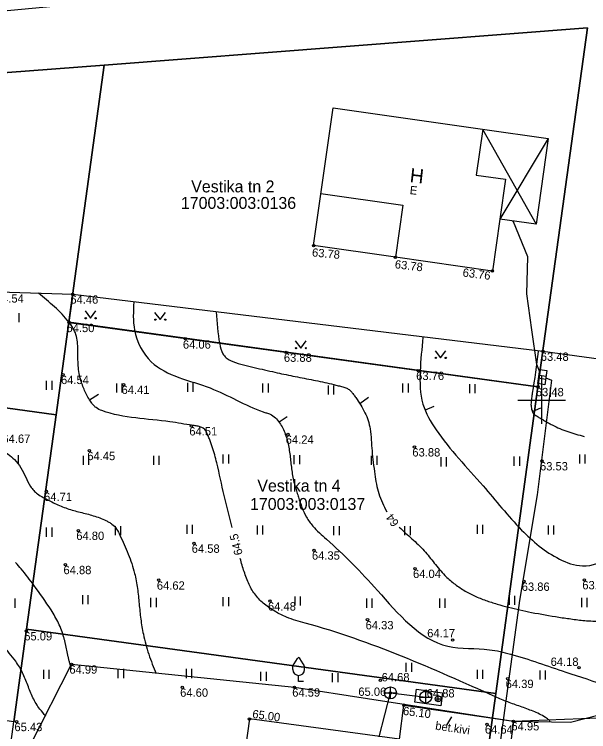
# Model space of a CAD drawing. Extents: x 642746 to 642980, y 6458071 to 6458429.
# Drawn here: x 642905.7 to 642953.9, y 6458322.2 to 6458382.4 of the extents above; entities that cross this region are included whole.
import ezdxf

# ---------------------------------------------------------------- set-up
doc = ezdxf.new("R2010")
doc.units = 0
for name, color, linetype in [('AED', 7, 'Continuous'), ('HALJASTUS', 7, 'Continuous'), ('HOONE', 7, 'Continuous'), ('HOONEDET', 7, 'Continuous'), ('HORISONTAAL', 7, 'Continuous'), ('KKAEV', 7, 'Continuous'), ('KORGUS-EH2000', 7, 'Continuous'), ('KTRASS', 7, 'Continuous'), ('MOOTPIIR', 7, 'Continuous'), ('MPKAABEL', 7, 'Continuous'), ('PIIR', 7, 'Continuous'), ('POST', 7, 'Continuous'), ('PUU', 7, 'Continuous'), ('TEE', 7, 'Continuous'), ('VORK', 7, 'Continuous')]:
    doc.layers.add(name, color=color, linetype=linetype)

msp = doc.modelspace()

# ---------------------------------------------------------------- linework, layer by layer
at = {"layer": 'AED'}
msp.add_line((642949.676, 6458351.11), (642949.676, 6458351.11), dxfattribs=at)
msp.add_lwpolyline([(642910.636, 6458358.874), (642910.314, 6458356.52), (642949.676, 6458351.11), (642950.083, 6458354.078)], dxfattribs=at)
at = {"layer": 'HALJASTUS'}
for p, q in [((642906.127, 6458357.292), (642906.127, 6458356.532)), ((642911.671, 6458357.476), (642912.131, 6458356.866)), ((642912.131, 6458356.866), (642912.581, 6458357.476)), ((642917.512, 6458357.359), (642917.972, 6458356.749)), ((642917.972, 6458356.749), (642918.422, 6458357.359)), ((642929.31, 6458354.963), (642929.77, 6458354.353)), ((642929.77, 6458354.353), (642930.22, 6458354.963)), ((642941.049, 6458354.145), (642941.509, 6458353.535)), ((642941.509, 6458353.535), (642941.959, 6458354.145)), ((642908.412, 6458351.623), (642908.412, 6458350.863)), ((642908.872, 6458351.623), (642908.872, 6458350.863)), ((642914.311, 6458351.389), (642914.311, 6458350.629)), ((642914.771, 6458351.389), (642914.771, 6458350.629)), ((642920.268, 6458351.448), (642920.268, 6458350.688)), ((642920.728, 6458351.448), (642920.728, 6458350.688)), ((642926.576, 6458351.389), (642926.576, 6458350.629)), ((642927.036, 6458351.389), (642927.036, 6458350.629)), ((642932.066, 6458351.214), (642932.066, 6458350.454)), ((642932.526, 6458351.214), (642932.526, 6458350.454)), ((642938.316, 6458351.389), (642938.316, 6458350.629)), ((642938.776, 6458351.389), (642938.776, 6458350.629)), ((642943.923, 6458351.331), (642943.923, 6458350.571)), ((642944.383, 6458351.331), (642944.383, 6458350.571)), ((642950.698, 6458351.039), (642950.698, 6458350.279)), ((642951.158, 6458351.039), (642951.158, 6458350.279)), ((642906.069, 6458345.37), (642906.069, 6458344.61)), ((642911.508, 6458345.311), (642911.508, 6458344.551)), ((642911.968, 6458345.311), (642911.968, 6458344.551)), ((642917.407, 6458345.311), (642917.407, 6458344.551)), ((642917.867, 6458345.311), (642917.867, 6458344.551)), ((642923.247, 6458345.428), (642923.247, 6458344.668)), ((642923.707, 6458345.428), (642923.707, 6458344.668)), ((642929.205, 6458345.37), (642929.205, 6458344.61)), ((642929.665, 6458345.37), (642929.665, 6458344.61)), ((642935.688, 6458345.311), (642935.688, 6458344.551)), ((642936.148, 6458345.311), (642936.148, 6458344.551)), ((642941.528, 6458345.194), (642941.528, 6458344.434)), ((642941.988, 6458345.194), (642941.988, 6458344.434)), ((642947.661, 6458345.253), (642947.661, 6458344.493)), ((642948.121, 6458345.253), (642948.121, 6458344.493)), ((642953.151, 6458345.428), (642953.151, 6458344.668)), ((642953.611, 6458345.428), (642953.611, 6458344.668)), ((642920.21, 6458339.525), (642920.21, 6458338.765)), ((642920.67, 6458339.525), (642920.67, 6458338.765)), ((642926.109, 6458339.467), (642926.109, 6458338.707)), ((642926.569, 6458339.467), (642926.569, 6458338.707)), ((642944.565, 6458339.525), (642944.565, 6458338.765)), ((642945.025, 6458339.525), (642945.025, 6458338.765)), ((642950.523, 6458339.467), (642950.523, 6458338.707)), ((642950.983, 6458339.467), (642950.983, 6458338.707)), ((642908.412, 6458339.291), (642908.412, 6458338.531)), ((642908.872, 6458339.291), (642908.872, 6458338.531)), ((642914.194, 6458339.408), (642914.194, 6458338.648)), ((642914.654, 6458339.408), (642914.654, 6458338.648)), ((642932.534, 6458339.408), (642932.534, 6458338.648)), ((642932.994, 6458339.408), (642932.994, 6458338.648)), ((642938.491, 6458339.408), (642938.491, 6458338.648)), ((642938.951, 6458339.408), (642938.951, 6458338.648)), ((642911.449, 6458333.622), (642911.449, 6458332.862)), ((642911.909, 6458333.622), (642911.909, 6458332.862)), ((642923.247, 6458333.447), (642923.247, 6458332.687)), ((642923.707, 6458333.447), (642923.707, 6458332.687)), ((642929.263, 6458333.505), (642929.263, 6458332.745)), ((642929.723, 6458333.505), (642929.723, 6458332.745)), ((642947.252, 6458333.564), (642947.252, 6458332.804)), ((642947.712, 6458333.564), (642947.712, 6458332.804)), ((642905.777, 6458333.33), (642905.777, 6458332.57)), ((642917.173, 6458333.388), (642917.173, 6458332.628)), ((642917.633, 6458333.388), (642917.633, 6458332.628)), ((642935.279, 6458333.33), (642935.279, 6458332.57)), ((642935.739, 6458333.33), (642935.739, 6458332.57)), ((642941.411, 6458333.33), (642941.411, 6458332.57)), ((642941.871, 6458333.33), (642941.871, 6458332.57)), ((642953.326, 6458333.388), (642953.326, 6458332.628)), ((642953.786, 6458333.388), (642953.786, 6458332.628)), ((642914.428, 6458327.427), (642914.428, 6458326.667)), ((642914.888, 6458327.427), (642914.888, 6458326.667)), ((642920.152, 6458327.427), (642920.152, 6458326.667)), ((642920.612, 6458327.427), (642920.612, 6458326.667)), ((642938.596, 6458327.953), (642938.596, 6458327.193)), ((642939.056, 6458327.953), (642939.056, 6458327.193)), ((642908.178, 6458327.369), (642908.178, 6458326.609)), ((642908.638, 6458327.369), (642908.638, 6458326.609)), ((642926.401, 6458327.193), (642926.401, 6458326.433)), ((642926.861, 6458327.193), (642926.861, 6458326.433)), ((642932.417, 6458327.077), (642932.417, 6458326.317)), ((642932.877, 6458327.077), (642932.877, 6458326.317)), ((642944.565, 6458327.369), (642944.565, 6458326.609)), ((642945.025, 6458327.369), (642945.025, 6458326.609)), ((642949.822, 6458327.31), (642949.822, 6458326.55)), ((642950.282, 6458327.31), (642950.282, 6458326.55))]:
    msp.add_line(p, q, dxfattribs=at)
for centre in [(642911.73, 6458356.866), (642912.559, 6458356.866), (642917.571, 6458356.749), (642918.399, 6458356.749), (642929.369, 6458354.353), (642930.197, 6458354.353), (642941.108, 6458353.535), (642941.937, 6458353.535)]:
    msp.add_circle(centre, 0.055, dxfattribs=at)
at = {"layer": 'HOONE'}
msp.add_line((642945.026, 6458372.735), (642949.53, 6458364.761), dxfattribs=at)
for points in [[(642932.484, 6458374.523), (642945.026, 6458372.735), (642950.521, 6458371.952), (642949.53, 6458364.761), (642946.469, 6458365.197), (642945.849, 6458360.824), (642937.713, 6458361.984), (642930.845, 6458362.963)], [(642925.47, 6458323.237), (642924.456, 6458316.029), (642923.823, 6458311.538), (642930.755, 6458310.599), (642938.976, 6458309.486), (642940.081, 6458317.331), (642937.508, 6458317.665), (642938.052, 6458321.534)]]:
    msp.add_lwpolyline(points, close=True, dxfattribs=at)
at = {"layer": 'HOONEDET'}
for p, q in [((642945.026, 6458372.735), (642949.53, 6458364.761)), ((642950.521, 6458371.952), (642946.469, 6458365.197))]:
    msp.add_line(p, q, dxfattribs=at)
for points in [[(642945.04, 6458372.733), (642944.493, 6458368.865), (642946.941, 6458368.528), (642946.469, 6458365.197)], [(642931.465, 6458367.336), (642938.334, 6458366.357), (642937.713, 6458361.984)]]:
    msp.add_lwpolyline(points, dxfattribs=at)
at = {"layer": 'HORISONTAAL'}
for p, q in [((642912.809, 6458350.456), (642912.058, 6458350.005)), ((642935.454, 6458350.206), (642934.736, 6458349.688)), ((642940.952, 6458349.471), (642940.201, 6458349.154)), ((642949.221, 6458349.045), (642949.905, 6458349.346)), ((642928.637, 6458348.602), (642927.969, 6458348.135)), ((642942.029, 6458322.712), (642942.462, 6458323.413))]:
    msp.add_line(p, q, dxfattribs=at)
for points in [[(642924.021, 6458339.299), (642923.339, 6458341.998), (642922.727, 6458344.721), (642922.35, 6458346.073), (642922.104, 6458346.743), (642921.961, 6458347.076), (642921.884, 6458347.243), (642921.803, 6458347.409), (642921.315, 6458347.763), (642920.989, 6458347.83), (642920.669, 6458347.876), (642918.8, 6458348.177), (642913.093, 6458349.112), (642912.591, 6458349.364), (642912.38, 6458349.575), (642912.191, 6458349.813), (642911.912, 6458350.248), (642911.686, 6458350.694), (642911.324, 6458351.617), (642911.167, 6458352.232), (642911.098, 6458352.886), (642911.064, 6458354.231), (642910.909, 6458355.498), (642910.32, 6458356.53), (642907.753, 6458358.964)], [(642915.763, 6458358.229), (642915.829, 6458355.858), (642917.231, 6458353.22), (642922.171, 6458351.015), (642926.609, 6458349.012), (642926.909, 6458348.917), (642927.061, 6458348.873), (642927.21, 6458348.811), (642927.994, 6458348.102), (642928.267, 6458347.638), (642928.478, 6458347.141), (642928.767, 6458346.04), (642928.92, 6458344.917), (642929.061, 6458343.796), (642929.313, 6458342.7), (642929.448, 6458342.27), (642929.582, 6458341.839), (642929.876, 6458340.987), (642930.256, 6458340.173), (642930.497, 6458339.79), (642930.781, 6458339.427), (642931.919, 6458338.335), (642936.213, 6458334.015), (642942.112, 6458329.339), (642945.617, 6458329.047), (642947.369, 6458328.673), (642952.008, 6458327.17), (642955.512, 6458325.968), (642955.959, 6458325.767), (642956.162, 6458325.623), (642956.256, 6458325.535), (642956.346, 6458325.434), (642956.473, 6458325.192), (642956.513, 6458324.933), (642956.518, 6458324.845)], [(642922.671, 6458357.394), (642922.972, 6458354.722), (642923.246, 6458353.893), (642923.516, 6458353.55), (642923.873, 6458353.32), (642924.751, 6458353.018), (642925.634, 6458352.785), (642927.41, 6458352.385), (642928.168, 6458352.213), (642928.928, 6458352.055), (642930.45, 6458351.757), (642931.971, 6458351.439), (642932.729, 6458351.256), (642933.107, 6458351.156), (642933.485, 6458351.049), (642933.759, 6458350.92), (642933.992, 6458350.722), (642934.198, 6458350.479), (642934.386, 6458350.214), (642934.801, 6458349.58), (642935.161, 6458348.938), (642935.433, 6458348.275), (642935.587, 6458347.576), (642935.754, 6458345.739), (642935.988, 6458343.768), (642936.321, 6458342.149), (642936.984, 6458340.629)], [(642940.026, 6458355.257), (642939.792, 6458352.418), (642940.026, 6458349.646), (642941.127, 6458347.509), (642945.066, 6458342.8), (642948.303, 6458339.093), (642951.474, 6458336.655), (642953.409, 6458336.087), (642955.712, 6458336.989), (642957.181, 6458338.191), (642958.249, 6458337.623), (642958.683, 6458336.488), (642959.116, 6458334.017)], [(642949.705, 6458354.088), (642949.204, 6458350.581), (642949.139, 6458350.164), (642949.094, 6458349.743), (642949.121, 6458349.323), (642949.178, 6458349.116), (642949.219, 6458349.013), (642949.244, 6458348.962), (642949.271, 6458348.911), (642949.421, 6458348.755), (642949.605, 6458348.644), (642949.919, 6458348.45), (642950.234, 6458348.263), (642950.552, 6458348.083), (642950.873, 6458347.91), (642951.519, 6458347.604), (642952.184, 6458347.35), (642952.864, 6458347.136), (642953.555, 6458346.952)], [(642908.376, 6458323.465), (642907.886, 6458324.064), (642907.565, 6458324.521), (642907.299, 6458325.015), (642906.863, 6458326.063), (642906.429, 6458327.114), (642906.167, 6458327.611), (642905.85, 6458328.072), (642904.761, 6458329.4), (642903.648, 6458330.71), (642902.446, 6458332.08), (642901.924, 6458332.576), (642901.344, 6458333.007), (642900.088, 6458333.761), (642898.834, 6458334.519), (642898.258, 6458334.953), (642897.74, 6458335.453), (642897.212, 6458336.106), (642896.724, 6458336.792), (642896.244, 6458337.484), (642895.738, 6458338.158), (642895.106, 6458338.977), (642894.494, 6458339.822), (642893.257, 6458341.507), (642892.604, 6458342.3), (642892.253, 6458342.676), (642891.892, 6458343.045), (642891.119, 6458343.707), (642890.264, 6458344.269), (642888.388, 6458345.233), (642886.493, 6458346.139), (642886.076, 6458346.34), (642884.82, 6458346.924), (642883.984, 6458347.32), (642883.569, 6458347.527), (642883.155, 6458347.743), (642882.805, 6458348.1), (642882.55, 6458348.556), (642882.316, 6458348.982), (642882.103, 6458349.417), (642881.889, 6458349.852), (642881.654, 6458350.281), (642881.178, 6458350.998), (642880.642, 6458351.66), (642880.044, 6458352.276), (642879.722, 6458352.569), (642879.384, 6458352.852), (642878.92, 6458353.113), (642878.389, 6458353.231), (642877.846, 6458353.21), (642877.348, 6458353.053), (642876.793, 6458352.66), (642876.347, 6458352.117), (642876.185, 6458351.641), (642876.17, 6458351.123), (642876.143, 6458350.61), (642876.076, 6458350.369), (642875.946, 6458350.147), (642875.669, 6458349.832), (642875.361, 6458349.565), (642874.645, 6458349.245), (642873.991, 6458349.196), (642873.334, 6458349.233), (642872.678, 6458349.285), (642872.025, 6458349.279), (642871.332, 6458349.221), (642870.642, 6458349.146), (642869.958, 6458349.003), (642869.618, 6458348.892), (642869.28, 6458348.745), (642868.804, 6458348.227), (642868.139, 6458346.74), (642867.852, 6458345.99), (642867.569, 6458345.238), (642866.802, 6458342.7)], [(642901.044, 6458353.253), (642897.74, 6458350.114), (642897.384, 6458349.644), (642897.148, 6458349.091), (642896.973, 6458348.498), (642896.806, 6458347.91), (642896.758, 6458347.75), (642896.722, 6458347.586), (642896.712, 6458347.422), (642896.74, 6458347.261), (642896.93, 6458346.949), (642897.24, 6458346.774), (642897.715, 6458346.734), (642898.191, 6458346.76), (642898.667, 6458346.801), (642899.142, 6458346.807), (642900.211, 6458346.747), (642901.28, 6458346.672), (642903.414, 6458346.373), (642904.059, 6458346.165), (642904.656, 6458345.847), (642905.216, 6458345.449), (642905.75, 6458345.004), (642906.295, 6458344.319), (642906.693, 6458343.523), (642907.104, 6458342.749), (642907.363, 6458342.413), (642907.686, 6458342.132), (642908.648, 6458341.569), (642909.655, 6458341.097), (642910.18, 6458340.892), (642910.719, 6458340.726), (642911.816, 6458340.446), (642912.9, 6458340.115), (642913.424, 6458339.887), (642913.678, 6458339.75), (642913.927, 6458339.594), (642914.322, 6458339.174), (642914.594, 6458338.659), (642915.298, 6458337.078), (642915.829, 6458335.453), (642916.066, 6458334.184), (642916.21, 6458332.901), (642916.347, 6458331.616), (642916.564, 6458330.343), (642916.772, 6458329.497), (642917.016, 6458328.664), (642917.641, 6458327.034)], [(642938.036, 6458339.341), (642938.562, 6458338.841), (642939.098, 6458338.358), (642939.625, 6458337.87), (642940.126, 6458337.356), (642940.559, 6458336.844), (642940.976, 6458336.316), (642941.402, 6458335.79), (642941.862, 6458335.286), (642942.624, 6458334.615), (642943.033, 6458334.316), (642943.46, 6458334.037), (642943.9, 6458333.784), (642944.355, 6458333.562), (642945.299, 6458333.182), (642946.246, 6458332.876), (642947.204, 6458332.609), (642949.137, 6458332.18), (642951.432, 6458331.776), (642952.584, 6458331.611), (642953.743, 6458331.478), (642954.459, 6458331.446), (642955.177, 6458331.462), (642955.896, 6458331.487), (642956.613, 6458331.478), (642957.314, 6458331.345), (642957.564, 6458331.24), (642957.669, 6458331.157), (642957.748, 6458331.044), (642957.805, 6458330.901), (642957.85, 6458330.756), (642957.895, 6458330.461), (642957.898, 6458330.169), (642957.882, 6458329.875), (642957.624, 6458325.798)], [(642950.713, 6458323.001), (642950.633, 6458323.096), (642950.481, 6458323.24), (642950.306, 6458323.363), (642949.268, 6458323.877), (642948.205, 6458324.28), (642947.14, 6458324.659), (642946.1, 6458325.1), (642930.147, 6458331.278), (642929.357, 6458331.5), (642928.579, 6458331.779), (642928.092, 6458332), (642927.626, 6458332.256), (642927.175, 6458332.544), (642926.736, 6458332.861), (642926.337, 6458333.213), (642925.992, 6458333.616), (642925.689, 6458334.053), (642925.441, 6458334.517), (642925.023, 6458335.597), (642924.692, 6458336.689)], [(642907.386, 6458334.451), (642906.318, 6458335.82), (642905.843, 6458336.366)], [(642910.54, 6458327.439), (642910.523, 6458327.471), (642910.443, 6458327.685), (642910.389, 6458327.905), (642910.324, 6458328.176), (642910.264, 6458328.448), (642910.151, 6458328.993), (642910.031, 6458329.536), (642909.964, 6458329.807), (642909.889, 6458330.076), (642909.444, 6458331.273), (642908.821, 6458332.38), (642907.386, 6458334.451)]]:
    msp.add_spline(points, degree=3, dxfattribs=at)
at = {"layer": 'KKAEV'}
for p, q in [((642937.3, 6458324.922), (642937.3, 6458325.922)), ((642936.8, 6458325.422), (642937.8, 6458325.422)), ((642939.763, 6458325.066), (642940.763, 6458325.066)), ((642940.263, 6458324.566), (642940.263, 6458325.566)), ((642941.314, 6458324.672), (642941.314, 6458325.172)), ((642941.064, 6458324.922), (642941.564, 6458324.922))]:
    msp.add_line(p, q, dxfattribs=at)
for centre, radius in [((642937.3, 6458325.422), 0.5), ((642940.263, 6458325.066), 0.5), ((642941.314, 6458324.922), 0.25)]:
    msp.add_circle(centre, radius, dxfattribs=at)
at = {"layer": 'KORGUS-EH2000'}
for centre in [(642930.845, 6458362.963), (642937.713, 6458361.984), (642945.849, 6458360.824), (642910.636, 6458358.874), (642910.314, 6458356.52), (642920.085, 6458355.161), (642928.537, 6458354.014), (642950.092, 6458354.078), (642909.832, 6458352.131), (642939.637, 6458352.47), (642914.912, 6458351.294), (642949.677, 6458351.11), (642920.601, 6458347.817), (642928.692, 6458347.12), (642939.316, 6458346.052), (642912.038, 6458345.745), (642950.027, 6458344.883), (642908.43, 6458342.346), (642911.116, 6458339.044), (642920.804, 6458337.967), (642930.889, 6458337.39), (642910.021, 6458336.184), (642939.37, 6458335.85), (642917.855, 6458334.884), (642948.495, 6458334.772), (642953.578, 6458334.901), (642927.181, 6458333.131), (642935.373, 6458331.555), (642906.748, 6458330.614), (642942.513, 6458329.858), (642910.535, 6458327.824), (642953.121, 6458327.548), (642936.458, 6458326.477), (642947.146, 6458326.616), (642919.832, 6458325.884), (642929.236, 6458325.893), (642940.263, 6458325.566), (642937.3, 6458325.422), (642938.431, 6458324.388), (642925.47, 6458323.237), (642905.927, 6458322.997), (642945.403, 6458322.792), (642947.619, 6458323.033)]:
    msp.add_circle(centre, 0.1, dxfattribs=at)
at = {"layer": 'KTRASS'}
for p, q in [((642936.35, 6458321.744), (642937.3, 6458325.422)), ((642937.3, 6458325.422), (642940.263, 6458325.066))]:
    msp.add_line(p, q, dxfattribs=at)
msp.add_lwpolyline([(642939.486, 6458325.722), (642941.666, 6458325.422), (642941.517, 6458324.34), (642939.337, 6458324.64)], close=True, dxfattribs=at)
at = {"layer": 'MOOTPIIR'}
msp.add_lwpolyline([(642961.897, 6458323.61), (642966.802, 6458351.77), (642950.092, 6458354.078), (642910.636, 6458358.874), (642904.409, 6458359.056), (642903.185, 6458352.968), (642870.874, 6458357.253), (642863.337, 6458357.915), (642863.14, 6458337.237), (642861.183, 6458321.5), (642869.35, 6458320.55), (642886.06, 6458319.821), (642898.592, 6458318.271), (642907.096, 6458321.057), (642910.535, 6458327.824), (642929.236, 6458325.893), (642947.619, 6458323.033)], close=True, dxfattribs=at)
at = {"layer": 'MPKAABEL'}
for points in [[(642949.817, 6458352.435), (642949.569, 6458352.986), (642949.171, 6458355.893), (642948.739, 6458358.922), (642948.819, 6458362.028), (642947.635, 6458364.962), (642947.561, 6458365.041)], [(642950.338, 6458351.869), (642950.822, 6458351.68), (642949.603, 6458342.033), (642948.124, 6458333.164), (642946.22, 6458319.202), (642946.017, 6458316.576)]]:
    msp.add_lwpolyline(points, dxfattribs=at)
at = {"layer": 'PIIR'}
msp.add_lwpolyline([(642929.35, 6458203.42), (642934.04, 6458237.49), (642896.08, 6458243), (642858.12, 6458248.5), (642858.5, 6458271.35), (642861.88, 6458270.86), (642899.18, 6458275.6), (642940, 6458280.78), (642942.59, 6458299.6), (642946.13, 6458325.36), (642949.67, 6458351.11), (642953.82, 6458381.25), (642913.29, 6458378.12), (642896.66, 6458376.84), (642896.46, 6458381.88), (642972, 6458388.99), (642972.12, 6458387.69), (642961.82, 6458317.88), (642948.51, 6458227.63), (642937.15, 6458150.56)], dxfattribs=at)
for points in [[(642913.29, 6458378.12), (642953.82, 6458381.25), (642949.67, 6458351.11), (642910.32, 6458356.53)], [(642873.01, 6458376.81), (642896.66, 6458376.84), (642913.29, 6458378.12), (642910.32, 6458356.53), (642909.25, 6458348.77), (642869.89, 6458354.18)], [(642910.32, 6458356.53), (642949.67, 6458351.11), (642946.13, 6458325.36), (642906.77, 6458330.77), (642909.25, 6458348.77)], [(642910.32, 6458356.53), (642949.67, 6458351.11), (642946.13, 6458325.36), (642906.77, 6458330.77), (642909.25, 6458348.77)], [(642869.89, 6458354.18), (642909.25, 6458348.77), (642906.77, 6458330.77), (642905.7, 6458323), (642866.35, 6458328.42)], [(642906.77, 6458330.77), (642946.13, 6458325.36), (642942.59, 6458299.6), (642903.23, 6458305.02), (642905.7, 6458323)]]:
    msp.add_lwpolyline(points, close=True, dxfattribs=at)
at = {"layer": 'POST'}
for p, q in [((642949.765, 6458352.094), (642950.359, 6458352.004)), ((642949.729, 6458351.857), (642950.323, 6458351.767))]:
    msp.add_line(p, q, dxfattribs=at)
msp.add_lwpolyline([(642949.657, 6458351.382), (642949.837, 6458352.569), (642950.431, 6458352.479), (642950.251, 6458351.292)], close=True, dxfattribs=at)
at = {"layer": 'PUU'}
for p, q in [((642929.596, 6458326.384), (642929.596, 6458326.884)), ((642929.996, 6458326.384), (642929.596, 6458326.384))]:
    msp.add_line(p, q, dxfattribs=at)
for points in [[(642929.096, 6458327.384), (642929.096, 6458327.534), (642929.106, 6458327.594), (642929.146, 6458327.734), (642929.206, 6458327.854), (642929.346, 6458328.084), (642929.506, 6458328.294), (642929.596, 6458328.384)], [(642930.096, 6458327.384), (642930.096, 6458327.534), (642930.086, 6458327.594), (642930.046, 6458327.734), (642929.986, 6458327.854), (642929.846, 6458328.084), (642929.686, 6458328.294), (642929.596, 6458328.384)]]:
    msp.add_lwpolyline(points, dxfattribs=at)
msp.add_arc((642929.596, 6458327.384), 0.5, 180, 0, dxfattribs=at)
at = {"layer": 'TEE'}
for points in [[(642947.619, 6458323.033), (642952.398, 6458322.968), (642954.817, 6458323.591), (642957.336, 6458325.413), (642957.872, 6458326.024)], [(642938.059, 6458321.533), (642938.431, 6458324.388), (642947.619, 6458323.033), (642946.816, 6458316.855), (642944.112, 6458317.223), (642943.496, 6458312.828), (642939.52, 6458313.349)]]:
    msp.add_lwpolyline(points, dxfattribs=at)
at = {"layer": 'VORK'}
for p, q in [((642950, 6458348), (642950, 6458352)), ((642948, 6458350), (642952, 6458350))]:
    msp.add_line(p, q, dxfattribs=at)

# ---------------------------------------------------------------- texts
at = {"layer": 'HOONE'}
for s, height, rotation, p in [('H', 1.2, 353.71931, (642938.879, 6458368.292)), ('E', 0.7, 353.56241, (642938.89, 6458367.294))]:
    msp.add_text(s, height=height, rotation=rotation, dxfattribs=at).set_placement(p)
at = {"layer": 'HORISONTAAL'}
for s, rotation, p in [('64', 125.3341, (642938.054, 6458339.688)), ('64.5', 104.17341, (642924.912, 6458337.074))]:
    msp.add_text(s, height=0.7, rotation=rotation, dxfattribs=at).set_placement(p)
at = {"layer": 'KORGUS-EH2000'}
for s, rotation, p in [('63.78', 354.80247, (642930.695, 6458362.058)), ('63.78', 353.34584, (642937.639, 6458361.069)), ('63.76', 352.67663, (642943.328, 6458360.381)), ('65.00', 352.37411, (642925.678, 6458323.324)), ('65.10', 353.01097, (642938.321, 6458323.576))]:
    msp.add_text(s, height=0.7, rotation=rotation, dxfattribs=at).set_placement(p)
for s, p in [('64.54', (642904.192, 6458358.179)), ('64.46', (642910.44, 6458358.091)), ('64.50', (642910.113, 6458355.703)), ('64.06', (642919.883, 6458354.314)), ('63.88', (642928.356, 6458353.209)), ('63.48', (642949.913, 6458353.289)), ('63.76', (642939.458, 6458351.681)), ('64.54', (642909.653, 6458351.342)), ('64.41', (642914.733, 6458350.505)), ('63.48', (642949.498, 6458350.321)), ('64.51', (642920.422, 6458347.028)), ('64.67', (642904.738, 6458346.406)), ('64.24', (642928.513, 6458346.331)), ('64.45', (642911.859, 6458344.956)), ('63.88', (642939.137, 6458345.263)), ('63.53', (642949.848, 6458344.094)), ('64.71', (642908.234, 6458341.524)), ('64.80', (642910.937, 6458338.255)), ('64.58', (642920.625, 6458337.178)), ('64.35', (642930.71, 6458336.601)), ('64.88', (642909.863, 6458335.384)), ('64.04', (642939.191, 6458335.061)), ('64.62', (642917.697, 6458334.084)), ('63.86', (642948.316, 6458333.983)), ('63.79', (642953.399, 6458334.112)), ('64.48', (642927.023, 6458332.331)), ('64.33', (642935.215, 6458330.755)), ('65.09', (642906.569, 6458329.825)), ('64.17', (642940.382, 6458330.088)), ('64.18', (642950.739, 6458327.686)), ('64.99', (642910.356, 6458327.035)), ('64.68', (642936.558, 6458326.389)), ('64.39', (642946.967, 6458325.827)), ('64.60', (642919.653, 6458325.095)), ('64.59', (642929.057, 6458325.104)), ('65.06', (642934.603, 6458325.172)), ('64.88', (642940.341, 6458325.039)), ('65.43', (642905.748, 6458322.208)), ('64.64', (642945.224, 6458322.003)), ('64.95', (642947.449, 6458322.272))]:
    msp.add_text(s, height=0.7, dxfattribs=at).set_placement(p)
at = {"layer": 'PIIR'}
for s, p in [('Vestika tn 2', (642920.582, 6458367.432)), ('17003:003:0136', (642919.715, 6458366.046)), ('Vestika tn 4', (642926.13, 6458342.316)), ('17003:003:0137', (642925.514, 6458340.779))]:
    msp.add_text(s, height=1, dxfattribs=at).set_placement(p)
at = {"layer": 'TEE'}
msp.add_text('bet.kivi', height=0.6997, rotation=351.66737, dxfattribs=at).set_placement((642941.029, 6458322.341))

doc.saveas('drawing.dxf')
